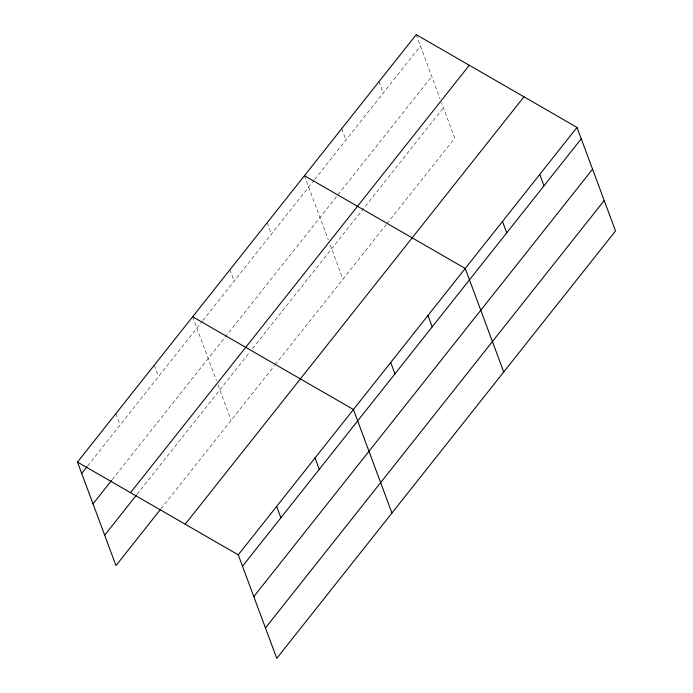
<?xml version="1.0" encoding="UTF-8"?>
<svg xmlns="http://www.w3.org/2000/svg" width="693" height="693" viewBox="0 0 693 693"><rect width="100%" height="100%" fill="white"/><g stroke="black" fill="none" stroke-linecap="round" stroke-linejoin="round"><path stroke-width="0.52" stroke-dasharray="3.46 2.6" d="M87.665 465.93L202.209 321.405M202.876 320.564L314.007 180.362M314.665 179.522L420.469 46.033M112.214 479.625L431.774 76.438M137.101 494.256L249.792 352.079M252.451 348.718L443.425 107.761M160.993 508.792L274.411 365.687M275.069 364.856L386.2 224.645M386.867 223.804L454.738 138.167L441.545 102.711M416.233 34.65L440.046 98.666M378.976 81.661L383.203 93.044M341.71 128.681L345.946 140.064M304.444 175.693L328.257 239.717M330.137 244.768L342.948 279.218M267.186 222.713L271.413 234.095M229.92 269.724L234.156 281.107M192.654 316.744L216.467 380.76M217.966 384.806L231.159 420.261M154.262 365.185L158.498 376.559M115.87 413.626L120.106 425"/><path stroke-width="1.04" d="M77.477 462.066L416.233 34.65L577.018 127.417L615.523 230.934L276.767 658.35L238.262 554.833L77.477 462.066L115.982 565.583L160.326 509.624M81.713 473.44L87.006 466.761M93.018 503.846L111.556 480.466M130.535 492.68L469.3 65.263M104.669 535.178L136.443 495.088M185.204 524.22L523.96 96.803M238.262 554.833L577.018 127.417M242.498 566.207L581.254 138.799M253.803 596.612L592.558 169.205M265.454 627.945L604.209 200.528M304.444 175.693L465.228 268.46L503.733 371.985M192.654 316.744L353.439 409.511L391.943 513.028M539.76 174.428L543.988 185.811M502.494 221.448L506.73 232.831M427.971 315.48L432.198 326.862M390.705 362.491L394.941 373.873M315.046 457.952L319.282 469.326M276.654 506.392L280.89 517.766"/></g></svg>
